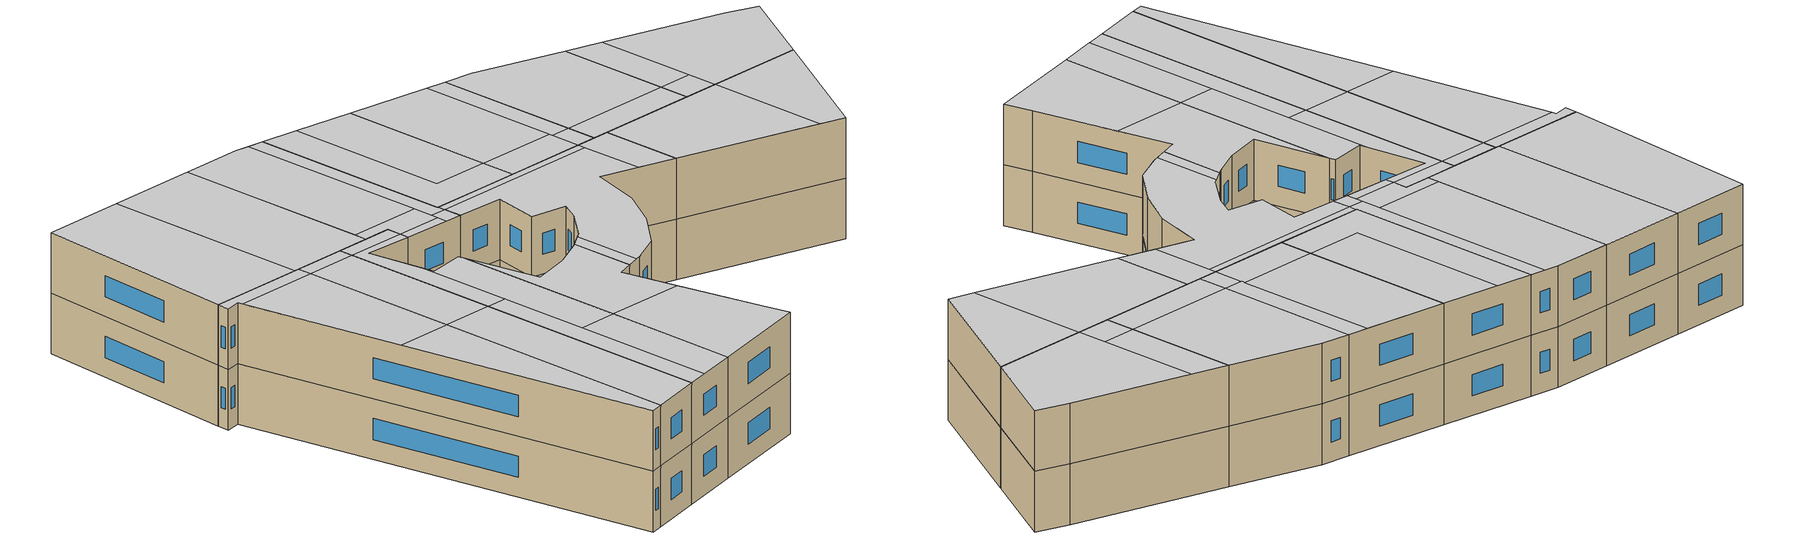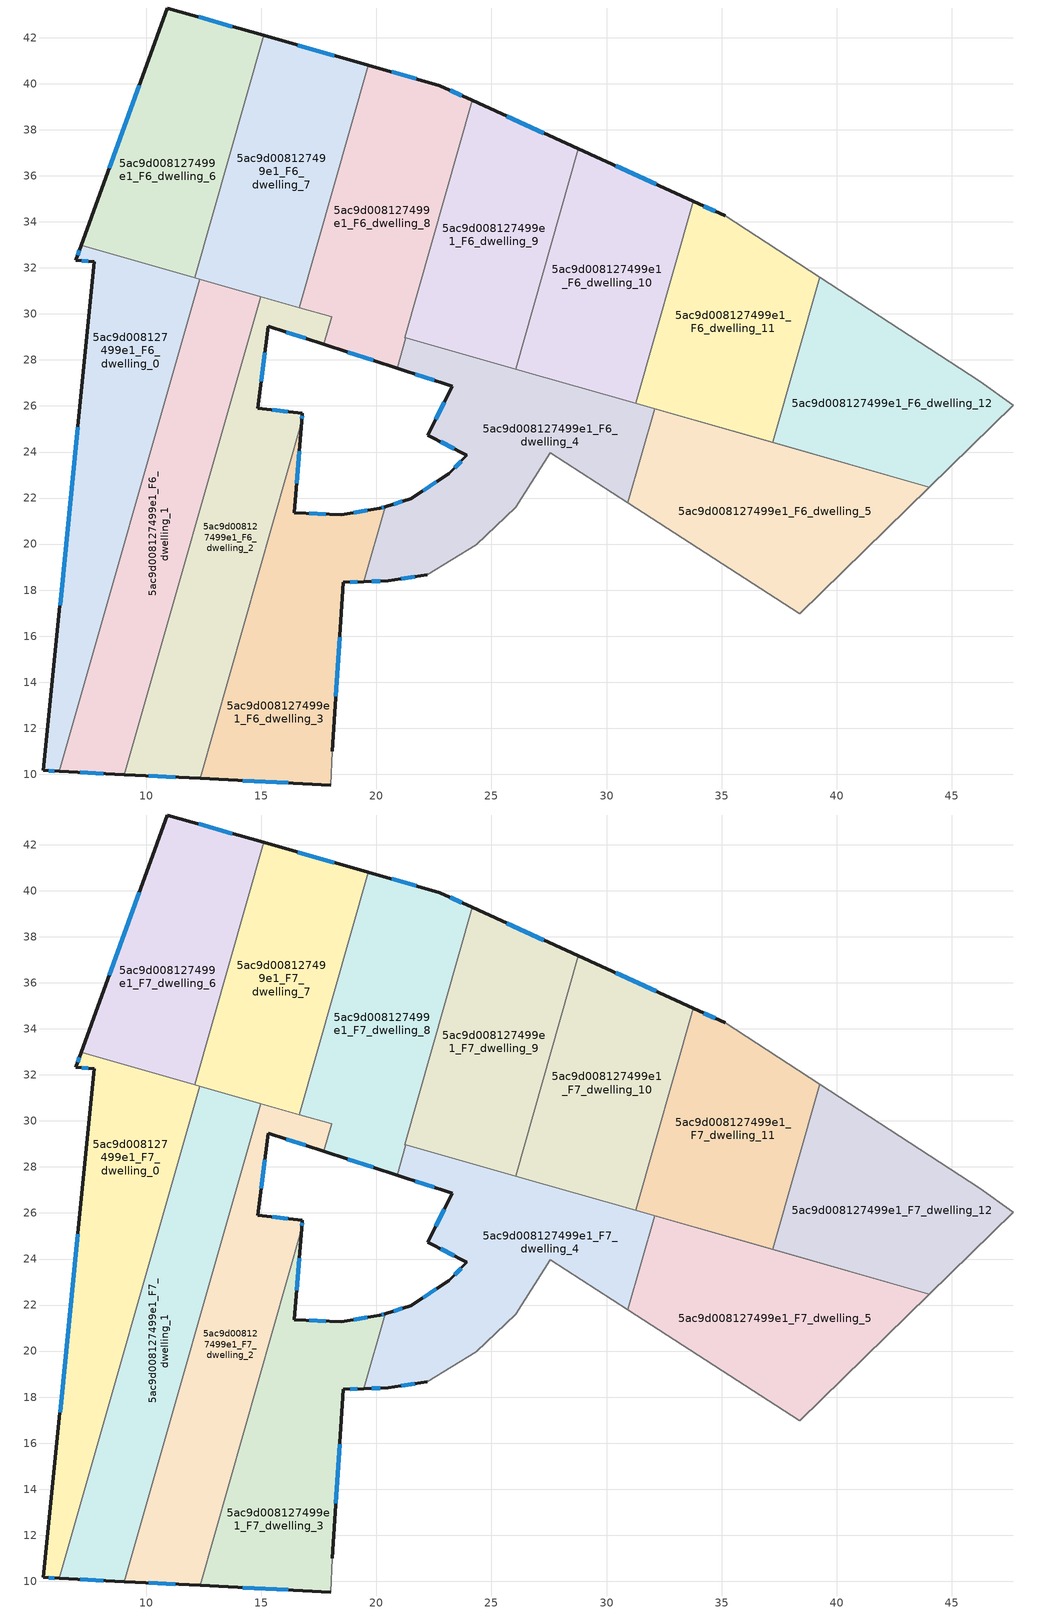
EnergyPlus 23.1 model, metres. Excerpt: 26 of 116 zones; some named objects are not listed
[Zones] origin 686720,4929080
5ac9d008127499e1_F6_dwelling_0
 floor to 5ac9d008127499e1_F5_dwelling_0 (EU_floor_Construction): 12.31,31.51 6.22,10.13 5.53,10.16 7.74,32.26 6.94,32.34 7.17,32.98 z18
 wall outside (EU_wall_Construction): 7.17,32.98 6.94,32.34 7.74,32.26 5.53,10.16 6.22,10.13 z18:21
 wall to 5ac9d008127499e1_F6_dwelling_1 (EU_wall_Construction): 6.22,10.13 12.31,31.51 z18:21
 wall to 5ac9d008127499e1_F6_dwelling_6 (EU_wall_Construction): 12.1,31.57 7.17,32.98 z18:21
 wall to 5ac9d008127499e1_F6_dwelling_7 (EU_wall_Construction): 12.31,31.51 12.1,31.57 z18:21
 window (EU_Window_Construction): 7.1,32.77 7.02,32.55 / 5.76,10.15 6,10.14 / 7.03,25.08 6.25,17.35 / 7.2,32.32 7.48,32.29 z18.98:20.02
5ac9d008127499e1_F6_dwelling_1
 floor to 5ac9d008127499e1_F5_dwelling_1 (EU_floor_Construction): 14.97,30.76 9.05,9.99 6.22,10.13 12.31,31.51 z18
 wall outside (EU_wall_Construction): 6.22,10.13 9.05,9.99 z18:21
 wall to 5ac9d008127499e1_F6_dwelling_2 (EU_wall_Construction): 9.05,9.99 14.97,30.76 z18:21
 wall to 5ac9d008127499e1_F6_dwelling_7 (EU_wall_Construction): 14.97,30.76 12.31,31.51 z18:21
 window (EU_Window_Construction): 7.14,10.08 8.13,10.03 z18.98:20.02
5ac9d008127499e1_F6_dwelling_10
 floor to 5ac9d008127499e1_F5_dwelling_10 (EU_floor_Construction): 33.78,34.89 31.27,26.11 26.05,27.6 28.78,37.17 z18
 wall outside (EU_wall_Construction): 33.78,34.89 28.78,37.17 z18:21
 wall to 5ac9d008127499e1_F6_dwelling_11 (EU_wall_Construction): 31.27,26.11 33.78,34.89 z18:21
 wall to 5ac9d008127499e1_F6_dwelling_9 (EU_wall_Construction): 28.78,37.17 26.05,27.6 z18:21
 wall to 5ac9d008127499e1_F6_dwelling_4 (EU_wall_Construction): 26.05,27.6 31.27,26.11 z18:21
 window (EU_Window_Construction): 32.15,35.63 30.4,36.43 z18.98:20.02
5ac9d008127499e1_F6_dwelling_11
 floor to 5ac9d008127499e1_F5_dwelling_11 (EU_floor_Construction): 39.26,31.6 37.22,24.42 31.27,26.11 33.78,34.89 35.16,34.26 z18
 wall outside (EU_wall_Construction): 35.16,34.26 33.78,34.89 z18:21
 wall adiabatic (EU_wall_Construction): 39.26,31.6 35.16,34.26 / 32.08,25.88 37.22,24.42 z18:21
 wall to 5ac9d008127499e1_F6_dwelling_12 (EU_wall_Construction): 37.22,24.42 39.26,31.6 z18:21
 wall to 5ac9d008127499e1_F6_dwelling_4 (EU_wall_Construction): 31.27,26.11 32.08,25.88 z18:21
 window (EU_Window_Construction): 34.71,34.47 34.23,34.69 z18.98:20.02
5ac9d008127499e1_F6_dwelling_12
 floor to 5ac9d008127499e1_F5_dwelling_12 (EU_floor_Construction): 46.21,27.08 47.66,26.03 44.03,22.48 37.22,24.42 39.26,31.6 z18
 wall adiabatic (EU_wall_Construction): 37.22,24.42 44.03,22.48 47.66,26.03 46.21,27.08 39.26,31.6 z18:21
5ac9d008127499e1_F6_dwelling_2
 floor to 5ac9d008127499e1_F5_dwelling_2 (EU_floor_Construction): 18.05,29.88 17.71,28.68 15.3,29.46 14.85,25.91 16.78,25.68 16.75,25.33 12.34,9.82 9.05,9.99 14.97,30.76 z18
 wall outside (EU_wall_Construction): 16.75,25.33 16.78,25.68 14.85,25.91 15.3,29.46 17.71,28.68 / 9.05,9.99 12.34,9.82 z18:21
 wall to 5ac9d008127499e1_F6_dwelling_8 (EU_wall_Construction): 17.71,28.68 18.05,29.88 16.65,30.28 z18:21
 wall to 5ac9d008127499e1_F6_dwelling_3 (EU_wall_Construction): 12.34,9.82 16.75,25.33 z18:21
 wall to 5ac9d008127499e1_F6_dwelling_7 (EU_wall_Construction): 16.65,30.28 14.97,30.76 z18:21
 window (EU_Window_Construction): 16.09,29.21 16.93,28.93 / 15,27.07 15.16,28.31 / 16.16,25.76 15.48,25.84 / 16.76,25.44 16.77,25.57 / 10.12,9.93 11.27,9.87 z18.98:20.02
5ac9d008127499e1_F6_dwelling_3
 floor to 5ac9d008127499e1_F5_dwelling_3 (EU_floor_Construction): 16.75,25.33 16.42,21.35 18.47,21.28 20.14,21.55 20.39,21.63 19.46,18.36 18.56,18.33 18.08,11 18.01,9.53 12.34,9.82 z18
 wall outside (EU_wall_Construction): 20.39,21.63 20.14,21.55 18.47,21.28 16.42,21.35 16.75,25.33 / 18.08,11 18.56,18.33 19.46,18.36 / 12.34,9.82 18.01,9.53 z18:21
 wall to 5ac9d008127499e1_F6_dwelling_4 (EU_wall_Construction): 19.46,18.36 20.39,21.63 z18:21
 wall adiabatic (EU_wall_Construction): 18.01,9.53 18.08,11 z18:21
 window (EU_Window_Construction): 16.53,22.65 16.65,24.03 / 17.81,21.3 17.09,21.33 / 19.6,21.46 19.02,21.37 / 20.31,21.6 20.22,21.58 / 18.85,18.34 19.17,18.35 / 18.24,13.39 18.41,15.95 / 14.18,9.73 16.17,9.63 z18.98:20.02
5ac9d008127499e1_F6_dwelling_4
 floor to 5ac9d008127499e1_F5_dwelling_4 (EU_floor_Construction): 32.08,25.88 30.92,21.8 27.55,23.96 26.05,21.59 24.33,19.97 22.2,18.66 20.52,18.4 19.46,18.36 20.39,21.63 21.48,21.96 23.15,23.06 23.93,23.85 22.23,24.72 23.3,26.86 20.91,27.64 21.28,28.96 z18
 wall outside (EU_wall_Construction): 19.46,18.36 20.52,18.4 22.2,18.66 / 20.91,27.64 23.3,26.86 22.23,24.72 23.93,23.85 23.15,23.06 21.48,21.96 20.39,21.63 z18:21
 wall to 5ac9d008127499e1_F6_dwelling_8 (EU_wall_Construction): 21.28,28.96 20.91,27.64 z18:21
 wall to 5ac9d008127499e1_F6_dwelling_5 (EU_wall_Construction): 30.92,21.8 32.08,25.88 z18:21
 wall adiabatic (EU_wall_Construction): 22.2,18.66 24.33,19.97 26.05,21.59 27.55,23.96 30.92,21.8 z18:21
 wall to 5ac9d008127499e1_F6_dwelling_9 (EU_wall_Construction): 26.05,27.6 21.28,28.96 z18:21
 window (EU_Window_Construction): 21.07,18.49 21.66,18.58 / 19.81,18.38 20.18,18.39 / 21.13,21.85 20.74,21.74 / 22.61,22.7 22.03,22.32 / 23.68,23.6 23.41,23.32 / 22.79,24.44 23.38,24.13 / 22.96,26.17 22.58,25.42 / 21.69,27.39 22.52,27.12 z18.98:20.02
5ac9d008127499e1_F6_dwelling_5
 floor to 5ac9d008127499e1_F5_dwelling_5 (EU_floor_Construction): 44.03,22.48 38.4,16.98 30.92,21.8 32.08,25.88 z18
 wall adiabatic (EU_wall_Construction): 30.92,21.8 38.4,16.98 44.03,22.48 32.08,25.88 z18:21
5ac9d008127499e1_F6_dwelling_6
 floor to 5ac9d008127499e1_F5_dwelling_6 (EU_floor_Construction): 15.1,42.1 12.1,31.57 7.17,32.98 10.91,43.29 z18
 wall outside (EU_wall_Construction): 15.1,42.1 10.91,43.29 7.17,32.98 z18:21
 wall to 5ac9d008127499e1_F6_dwelling_7 (EU_wall_Construction): 12.1,31.57 15.1,42.1 z18:21
 window (EU_Window_Construction): 9.7,39.94 8.39,36.33 / 13.74,42.49 12.28,42.9 z18.98:20.02
5ac9d008127499e1_F6_dwelling_7
 floor to 5ac9d008127499e1_F5_dwelling_7 (EU_floor_Construction): 19.65,40.8 16.65,30.28 12.1,31.57 15.1,42.1 z18
 wall outside (EU_wall_Construction): 19.65,40.8 15.1,42.1 z18:21
 wall to 5ac9d008127499e1_F6_dwelling_8 (EU_wall_Construction): 16.65,30.28 19.65,40.8 z18:21
 window (EU_Window_Construction): 18.17,41.22 16.58,41.68 z18.98:20.02
5ac9d008127499e1_F6_dwelling_8
 floor to 5ac9d008127499e1_F5_dwelling_8 (EU_floor_Construction): 24.16,39.28 21.22,28.97 21.28,28.96 20.91,27.64 17.71,28.68 18.05,29.88 16.65,30.28 19.65,40.8 22.74,39.92 z18
 wall outside (EU_wall_Construction): 24.16,39.28 22.74,39.92 19.65,40.8 / 17.71,28.68 20.91,27.64 z18:21
 wall to 5ac9d008127499e1_F6_dwelling_9 (EU_wall_Construction): 21.28,28.96 21.22,28.97 24.16,39.28 z18:21
 window (EU_Window_Construction): 21.74,40.21 20.66,40.52 / 23.7,39.49 23.2,39.71 / 18.75,28.34 19.87,27.98 z18.98:20.02
5ac9d008127499e1_F6_dwelling_9
 floor to 5ac9d008127499e1_F5_dwelling_9 (EU_floor_Construction): 28.78,37.17 26.05,27.6 21.22,28.97 24.16,39.28 z18
 wall outside (EU_wall_Construction): 28.78,37.17 24.16,39.28 z18:21
 window (EU_Window_Construction): 27.28,37.86 25.66,38.59 z18.98:20.02
5ac9d008127499e1_F7_dwelling_0
 floor to 5ac9d008127499e1_F6_dwelling_0 (EU_floor_Construction): 12.31,31.51 6.22,10.13 5.53,10.16 7.74,32.26 6.94,32.34 7.17,32.98 z21
 wall outside (EU_wall_Construction): 7.17,32.98 6.94,32.34 7.74,32.26 5.53,10.16 6.22,10.13 z21:24
 wall to 5ac9d008127499e1_F7_dwelling_1 (EU_wall_Construction): 6.22,10.13 12.31,31.51 z21:24
 wall to 5ac9d008127499e1_F7_dwelling_6 (EU_wall_Construction): 12.1,31.57 7.17,32.98 z21:24
 wall to 5ac9d008127499e1_F7_dwelling_7 (EU_wall_Construction): 12.31,31.51 12.1,31.57 z21:24
 window (EU_Window_Construction): 7.1,32.77 7.02,32.55 / 5.76,10.15 6,10.14 / 7.03,25.08 6.25,17.35 / 7.2,32.32 7.48,32.29 z21.98:23.02
 ceiling to 5ac9d008127499e1_F8_dwelling_1 (EU_floor_Construction): 9.82,22.76 12.1,30.77 7.72,32.02 6.88,23.6 z24
 ceiling to 5ac9d008127499e1_F8_dwelling_3 (EU_floor_Construction): 6.22,10.13 9.82,22.76 6.88,23.6 5.53,10.16 z24
 ceiling to 5ac9d008127499e1_F8_dwelling_0 (EU_floor_Construction): 12.1,30.77 12.31,31.51 7.17,32.98 6.94,32.34 7.74,32.26 7.72,32.02 z24
5ac9d008127499e1_F7_dwelling_1
 floor to 5ac9d008127499e1_F6_dwelling_1 (EU_floor_Construction): 14.97,30.76 9.05,9.99 6.22,10.13 12.31,31.51 z21
 wall outside (EU_wall_Construction): 6.22,10.13 9.05,9.99 z21:24
 wall to 5ac9d008127499e1_F7_dwelling_2 (EU_wall_Construction): 9.05,9.99 14.97,30.76 z21:24
 wall to 5ac9d008127499e1_F7_dwelling_7 (EU_wall_Construction): 14.97,30.76 12.31,31.51 z21:24
 window (EU_Window_Construction): 7.14,10.08 8.13,10.03 z21.98:23.02
 ceiling to 5ac9d008127499e1_F8_dwelling_3 (EU_floor_Construction): 9.05,9.99 12.48,22.01 9.82,22.76 6.22,10.13 z24
 ceiling to 5ac9d008127499e1_F8_dwelling_1 (EU_floor_Construction): 12.48,22.01 14.76,30.01 12.1,30.77 9.82,22.76 z24
 ceiling to 5ac9d008127499e1_F8_dwelling_0 (EU_floor_Construction): 14.76,30.01 14.97,30.76 12.31,31.51 12.1,30.77 z24
5ac9d008127499e1_F7_dwelling_10
 floor to 5ac9d008127499e1_F6_dwelling_10 (EU_floor_Construction): 33.78,34.89 31.27,26.11 26.05,27.6 28.78,37.17 z21
 wall outside (EU_wall_Construction): 33.78,34.89 28.78,37.17 z21:24
 wall to 5ac9d008127499e1_F7_dwelling_11 (EU_wall_Construction): 31.27,26.11 33.78,34.89 z21:24
 wall to 5ac9d008127499e1_F7_dwelling_9 (EU_wall_Construction): 28.78,37.17 26.05,27.6 z21:24
 wall to 5ac9d008127499e1_F7_dwelling_4 (EU_wall_Construction): 26.05,27.6 31.27,26.11 z21:24
 window (EU_Window_Construction): 32.15,35.63 30.4,36.43 z21.98:23.02
 ceiling to 5ac9d008127499e1_F8_dwelling_7 (EU_floor_Construction): 30.74,28.12 32.8,35.34 28.78,37.17 26.54,29.32 z24
 ceiling to 5ac9d008127499e1_F8_dwelling_9 (EU_floor_Construction): 31.71,27.64 33.78,34.89 32.8,35.34 30.69,27.93 z24
 ceiling to 5ac9d008127499e1_F8_dwelling_6 (EU_floor_Construction): 30.26,26.4 30.74,28.12 26.54,29.32 26.05,27.6 z24
 ceiling adiabatic (EU_roof_Construction): 31.27,26.11 31.71,27.64 30.69,27.93 30.26,26.4 z24
5ac9d008127499e1_F7_dwelling_11
 floor to 5ac9d008127499e1_F6_dwelling_11 (EU_floor_Construction): 39.26,31.6 37.22,24.42 31.27,26.11 33.78,34.89 35.16,34.26 z21
 wall outside (EU_wall_Construction): 35.16,34.26 33.78,34.89 z21:24
 wall adiabatic (EU_wall_Construction): 39.26,31.6 35.16,34.26 / 32.08,25.88 37.22,24.42 z21:24
 wall to 5ac9d008127499e1_F7_dwelling_12 (EU_wall_Construction): 37.22,24.42 39.26,31.6 z21:24
 wall to 5ac9d008127499e1_F7_dwelling_4 (EU_wall_Construction): 31.27,26.11 32.08,25.88 z21:24
 window (EU_Window_Construction): 34.71,34.47 34.23,34.69 z21.98:23.02
 ceiling to 5ac9d008127499e1_F8_dwelling_9 (EU_floor_Construction): 37.66,25.95 39.26,31.6 35.16,34.26 33.78,34.89 31.71,27.64 z24
 ceiling adiabatic (EU_roof_Construction): 37.22,24.42 37.66,25.95 31.71,27.64 31.27,26.11 z24
5ac9d008127499e1_F7_dwelling_12
 floor to 5ac9d008127499e1_F6_dwelling_12 (EU_floor_Construction): 46.21,27.08 47.66,26.03 44.03,22.48 37.22,24.42 39.26,31.6 z21
 wall adiabatic (EU_wall_Construction): 37.22,24.42 44.03,22.48 47.66,26.03 46.21,27.08 39.26,31.6 z21:24
 ceiling to 5ac9d008127499e1_F8_dwelling_11 (EU_floor_Construction): 47.66,26.03 46.21,27.08 40.9,30.53 39.01,23.91 44.03,22.48 z24
 ceiling to 5ac9d008127499e1_F8_dwelling_9 (EU_floor_Construction): 39.45,25.44 40.9,30.53 39.26,31.6 37.66,25.95 z24
 ceiling adiabatic (EU_roof_Construction): 39.01,23.91 39.45,25.44 37.66,25.95 37.22,24.42 z24
5ac9d008127499e1_F7_dwelling_2
 floor to 5ac9d008127499e1_F6_dwelling_2 (EU_floor_Construction): 18.05,29.88 17.71,28.68 15.3,29.46 14.85,25.91 16.78,25.68 16.75,25.33 12.34,9.82 9.05,9.99 14.97,30.76 z21
 wall outside (EU_wall_Construction): 16.75,25.33 16.78,25.68 14.85,25.91 15.3,29.46 17.71,28.68 / 9.05,9.99 12.34,9.82 z21:24
 wall to 5ac9d008127499e1_F7_dwelling_8 (EU_wall_Construction): 17.71,28.68 18.05,29.88 16.65,30.28 z21:24
 wall to 5ac9d008127499e1_F7_dwelling_3 (EU_wall_Construction): 12.34,9.82 16.75,25.33 z21:24
 wall to 5ac9d008127499e1_F7_dwelling_7 (EU_wall_Construction): 16.65,30.28 14.97,30.76 z21:24
 window (EU_Window_Construction): 16.09,29.21 16.93,28.93 / 15,27.07 15.16,28.31 / 16.16,25.76 15.48,25.84 / 16.76,25.44 16.77,25.57 / 10.12,9.93 11.27,9.87 z21.98:23.02
 ceiling to 5ac9d008127499e1_F8_dwelling_4 (EU_floor_Construction): 14.27,16.6 16.75,25.33 16.78,25.68 14.85,25.91 14.91,26.37 12.29,17.16 z24
 ceiling to 5ac9d008127499e1_F8_dwelling_5 (EU_floor_Construction): 12.34,9.82 14.27,16.6 12.29,17.16 10.23,9.93 z24
 ceiling to 5ac9d008127499e1_F8_dwelling_1 (EU_floor_Construction): 13.58,21.69 14.91,26.37 15.3,29.46 17.71,28.68 17.84,29.14 14.76,30.01 12.48,22.01 z24
 ceiling adiabatic (EU_roof_Construction): 17.84,29.14 18.05,29.88 14.97,30.76 14.76,30.01 z24; 12.34,9.82 10.23,9.93 13.58,21.69 12.48,22.01 9.05,9.99 z24
5ac9d008127499e1_F7_dwelling_3
 floor to 5ac9d008127499e1_F6_dwelling_3 (EU_floor_Construction): 16.75,25.33 16.42,21.35 18.47,21.28 20.14,21.55 20.39,21.63 19.46,18.36 18.56,18.33 18.08,11 18.01,9.53 12.34,9.82 z21
 wall outside (EU_wall_Construction): 20.39,21.63 20.14,21.55 18.47,21.28 16.42,21.35 16.75,25.33 / 18.08,11 18.56,18.33 19.46,18.36 / 12.34,9.82 18.01,9.53 z21:24
 wall to 5ac9d008127499e1_F7_dwelling_4 (EU_wall_Construction): 19.46,18.36 20.39,21.63 z21:24
 wall adiabatic (EU_wall_Construction): 18.01,9.53 18.08,11 z21:24
 window (EU_Window_Construction): 16.53,22.65 16.65,24.03 / 17.81,21.3 17.09,21.33 / 19.6,21.46 19.02,21.37 / 20.31,21.6 20.22,21.58 / 18.85,18.34 19.17,18.35 / 18.24,13.39 18.41,15.95 / 14.18,9.73 16.17,9.63 z21.98:23.02
 ceiling to 5ac9d008127499e1_F8_dwelling_5 (EU_floor_Construction): 18.01,9.53 18.08,11 18.37,15.43 14.27,16.6 12.34,9.82 z24
 ceiling to 5ac9d008127499e1_F8_dwelling_4 (EU_floor_Construction): 18.37,15.43 18.56,18.33 19.46,18.36 20.39,21.63 20.14,21.55 18.47,21.28 16.42,21.35 16.75,25.33 14.27,16.6 z24
5ac9d008127499e1_F7_dwelling_4
 floor to 5ac9d008127499e1_F6_dwelling_4 (EU_floor_Construction): 32.08,25.88 30.92,21.8 27.55,23.96 26.05,21.59 24.33,19.97 22.2,18.66 20.52,18.4 19.46,18.36 20.39,21.63 21.48,21.96 23.15,23.06 23.93,23.85 22.23,24.72 23.3,26.86 20.91,27.64 21.28,28.96 z21
 wall outside (EU_wall_Construction): 19.46,18.36 20.52,18.4 22.2,18.66 / 20.91,27.64 23.3,26.86 22.23,24.72 23.93,23.85 23.15,23.06 21.48,21.96 20.39,21.63 z21:24
 wall to 5ac9d008127499e1_F7_dwelling_8 (EU_wall_Construction): 21.28,28.96 20.91,27.64 z21:24
 wall to 5ac9d008127499e1_F7_dwelling_5 (EU_wall_Construction): 30.92,21.8 32.08,25.88 z21:24
 wall adiabatic (EU_wall_Construction): 22.2,18.66 24.33,19.97 26.05,21.59 27.55,23.96 30.92,21.8 z21:24
 wall to 5ac9d008127499e1_F7_dwelling_9 (EU_wall_Construction): 26.05,27.6 21.28,28.96 z21:24
 window (EU_Window_Construction): 21.07,18.49 21.66,18.58 / 19.81,18.38 20.18,18.39 / 21.13,21.85 20.74,21.74 / 22.61,22.7 22.03,22.32 / 23.68,23.6 23.41,23.32 / 22.79,24.44 23.38,24.13 / 22.96,26.17 22.58,25.42 / 21.69,27.39 22.52,27.12 z21.98:23.02
 ceiling to 5ac9d008127499e1_F8_dwelling_8 (EU_floor_Construction): 29.25,22.87 30.14,26 21.17,28.56 20.91,27.64 23.3,26.86 22.23,24.72 23.93,23.85 23.15,23.06 21.48,21.96 21.19,21.87 20.2,18.39 20.52,18.4 22.2,18.66 24.33,19.97 26.05,21.59 27.55,23.96 z24
 ceiling to 5ac9d008127499e1_F8_dwelling_6 (EU_floor_Construction): 30.14,26 30.26,26.4 21.28,28.96 21.17,28.56 z24
 ceiling to 5ac9d008127499e1_F8_dwelling_4 (EU_floor_Construction): 20.2,18.39 21.19,21.87 20.39,21.63 19.46,18.36 z24
 ceiling to 5ac9d008127499e1_F8_dwelling_10 (EU_floor_Construction): 30.92,21.8 32.08,25.88 30.26,26.4 29.25,22.87 z24
5ac9d008127499e1_F7_dwelling_5
 floor to 5ac9d008127499e1_F6_dwelling_5 (EU_floor_Construction): 44.03,22.48 38.4,16.98 30.92,21.8 32.08,25.88 z21
 wall adiabatic (EU_wall_Construction): 30.92,21.8 38.4,16.98 44.03,22.48 32.08,25.88 z21:24
 ceiling to 5ac9d008127499e1_F8_dwelling_10 (EU_floor_Construction): 37.25,17.72 39.01,23.91 32.08,25.88 30.92,21.8 z24
 ceiling to 5ac9d008127499e1_F8_dwelling_11 (EU_floor_Construction): 44.03,22.48 39.01,23.91 37.25,17.72 38.4,16.98 z24
5ac9d008127499e1_F7_dwelling_6
 floor to 5ac9d008127499e1_F6_dwelling_6 (EU_floor_Construction): 15.1,42.1 12.1,31.57 7.17,32.98 10.91,43.29 z21
 wall outside (EU_wall_Construction): 15.1,42.1 10.91,43.29 7.17,32.98 z21:24
 wall to 5ac9d008127499e1_F7_dwelling_7 (EU_wall_Construction): 12.1,31.57 15.1,42.1 z21:24
 window (EU_Window_Construction): 9.7,39.94 8.39,36.33 / 13.74,42.49 12.28,42.9 z21.98:23.02
 ceiling to 5ac9d008127499e1_F8_dwelling_0 (EU_floor_Construction): 12.1,31.57 15.1,42.1 10.91,43.29 7.17,32.98 z24
5ac9d008127499e1_F7_dwelling_7
 floor to 5ac9d008127499e1_F6_dwelling_7 (EU_floor_Construction): 19.65,40.8 16.65,30.28 12.1,31.57 15.1,42.1 z21
 wall outside (EU_wall_Construction): 19.65,40.8 15.1,42.1 z21:24
 wall to 5ac9d008127499e1_F7_dwelling_8 (EU_wall_Construction): 16.65,30.28 19.65,40.8 z21:24
 window (EU_Window_Construction): 18.17,41.22 16.58,41.68 z21.98:23.02
 ceiling adiabatic (EU_roof_Construction): 16.65,30.28 19.65,40.8 15.1,42.1 12.1,31.57 z24
5ac9d008127499e1_F7_dwelling_8
 floor to 5ac9d008127499e1_F6_dwelling_8 (EU_floor_Construction): 24.16,39.28 21.22,28.97 21.28,28.96 20.91,27.64 17.71,28.68 18.05,29.88 16.65,30.28 19.65,40.8 22.74,39.92 z21
 wall outside (EU_wall_Construction): 24.16,39.28 22.74,39.92 19.65,40.8 / 17.71,28.68 20.91,27.64 z21:24
 wall to 5ac9d008127499e1_F7_dwelling_9 (EU_wall_Construction): 21.28,28.96 21.22,28.97 24.16,39.28 z21:24
 window (EU_Window_Construction): 21.74,40.21 20.66,40.52 / 23.7,39.49 23.2,39.71 / 18.75,28.34 19.87,27.98 z21.98:23.02
 ceiling to 5ac9d008127499e1_F8_dwelling_2 (EU_floor_Construction): 20.62,29.84 23.41,39.62 22.74,39.92 19.65,40.8 16.84,30.92 z24
 ceiling to 5ac9d008127499e1_F8_dwelling_8 (EU_floor_Construction): 20.91,27.64 21.17,28.56 20.33,28.8 20.08,27.91 z24
 ceiling to 5ac9d008127499e1_F8_dwelling_1 (EU_floor_Construction): 20.08,27.91 20.23,28.45 17.84,29.14 17.71,28.68 z24
 ceiling to 5ac9d008127499e1_F8_dwelling_6 (EU_floor_Construction): 21.28,28.96 21.22,28.97 24.16,39.28 23.41,39.62 20.33,28.8 21.17,28.56 z24
 ceiling to 5ac9d008127499e1_F8_dwelling_0 (EU_floor_Construction): 20.23,28.45 20.52,29.46 20.62,29.84 16.84,30.92 16.65,30.28 18.05,29.88 17.84,29.14 z24
5ac9d008127499e1_F7_dwelling_9
 floor to 5ac9d008127499e1_F6_dwelling_9 (EU_floor_Construction): 28.78,37.17 26.05,27.6 21.22,28.97 24.16,39.28 z21
 wall outside (EU_wall_Construction): 28.78,37.17 24.16,39.28 z21:24
 window (EU_Window_Construction): 27.28,37.86 25.66,38.59 z21.98:23.02
 ceiling to 5ac9d008127499e1_F8_dwelling_6 (EU_floor_Construction): 26.05,27.6 26.54,29.32 23.55,30.17 25.92,38.47 24.16,39.28 21.22,28.97 z24
 ceiling to 5ac9d008127499e1_F8_dwelling_7 (EU_floor_Construction): 26.54,29.32 28.78,37.17 25.92,38.47 23.55,30.17 z24
[Building]
EU S2 Campaign: North Axis=0; Terrain=City; Solar Distribution=FullExterior
[Site:Location]
Bologna: Latitude=44.5; Longitude=11.25; Time Zone=1; Elevation=37
[SizingPeriod:WeatherFileDays]
AnnualSizingPeriod: Begin Month=1; Begin Day of Month=1; End Month=12; End Day of Month=31; Day of Week for Start Day=Monday; Use Weather File Daylight Saving Period=No; Use Weather File Rain and Snow Indicators=No
[MATERIAL]
EU_InternalMass_Material: Roughness=MediumRough; Thickness=0.1; Conductivity=1; Density=1800; Specific Heat=900; Thermal Absorptance=0.9; Solar Absorptance=0.7; Visible Absorptance=0.7
[MATERIAL:NOMASS] Roughness=MediumRough; Thermal Absorptance=0.9; Solar Absorptance=0.7; Visible Absorptance=0.7
Name | Thermal Resistance
EU_wall_NoMass | 0.905828
EU_roof_NoMass | 0.37593
EU_floor_NoMass | 0.67114
[WINDOWMATERIAL:SIMPLEGLAZINGSYSTEM]
EU_Window_SimpleGlazing: UFactor=4.52486; Solar Heat Gain Coefficient=0.85; Visible Transmittance=0.85
[CONSTRUCTION]
EU_wall_Construction: EU_wall_NoMass
EU_roof_Construction: EU_roof_NoMass
EU_floor_Construction: EU_floor_NoMass
EU_Window_Construction: EU_Window_SimpleGlazing
EU_InternalMass_Construction: EU_InternalMass_Material
[ZONE] Type=1; Multiplier=1; Ceiling Height=autocalculate; Floor Area=autocalculate; Part of Total Floor Area=Yes
Name | Volume
5ac9d008127499e1_F6_dwelling_0; 5ac9d008127499e1_F7_dwelling_0 | 181.436
5ac9d008127499e1_F6_dwelling_1; 5ac9d008127499e1_F7_dwelling_1; 5ac9d008127499e1_F6_dwelling_5; 5ac9d008127499e1_F7_dwelling_5 | 181.417
5ac9d008127499e1_F6_dwelling_10; 5ac9d008127499e1_F7_dwelling_10 | 155.506
5ac9d008127499e1_F6_dwelling_11; 5ac9d008127499e1_F7_dwelling_11 | 155.528
5ac9d008127499e1_F6_dwelling_12; 5ac9d008127499e1_F7_dwelling_12 | 155.492
5ac9d008127499e1_F6_dwelling_2; 5ac9d008127499e1_F7_dwelling_2 | 181.4
5ac9d008127499e1_F6_dwelling_3; 5ac9d008127499e1_F7_dwelling_3 | 170.906
5ac9d008127499e1_F6_dwelling_4; 5ac9d008127499e1_F7_dwelling_4 | 178.814
5ac9d008127499e1_F6_dwelling_6; 5ac9d008127499e1_F7_dwelling_6 | 155.541
5ac9d008127499e1_F6_dwelling_7; 5ac9d008127499e1_F7_dwelling_7 | 155.488
5ac9d008127499e1_F6_dwelling_8; 5ac9d008127499e1_F7_dwelling_8 | 168.704
5ac9d008127499e1_F6_dwelling_9; 5ac9d008127499e1_F7_dwelling_9 | 155.529
[INTERNALMASS] Construction=EU_InternalMass_Construction
Name | Zone or ZoneList | Surface Area
5ac9d008127499e1_F6_dwelling_0_EU_InternalMass | 5ac9d008127499e1_F6_dwelling_0 | 60.4789
5ac9d008127499e1_F6_dwelling_1_EU_InternalMass | 5ac9d008127499e1_F6_dwelling_1 | 60.4722
5ac9d008127499e1_F6_dwelling_2_EU_InternalMass | 5ac9d008127499e1_F6_dwelling_2 | 60.4665
5ac9d008127499e1_F6_dwelling_3_EU_InternalMass | 5ac9d008127499e1_F6_dwelling_3 | 56.9682
5ac9d008127499e1_F6_dwelling_4_EU_InternalMass | 5ac9d008127499e1_F6_dwelling_4 | 59.605
5ac9d008127499e1_F6_dwelling_5_EU_InternalMass | 5ac9d008127499e1_F6_dwelling_5 | 60.4772
5ac9d008127499e1_F6_dwelling_6_EU_InternalMass | 5ac9d008127499e1_F6_dwelling_6 | 51.8471
5ac9d008127499e1_F6_dwelling_7_EU_InternalMass | 5ac9d008127499e1_F6_dwelling_7 | 51.8297
5ac9d008127499e1_F6_dwelling_8_EU_InternalMass | 5ac9d008127499e1_F6_dwelling_8 | 56.2351
5ac9d008127499e1_F6_dwelling_9_EU_InternalMass | 5ac9d008127499e1_F6_dwelling_9 | 51.8432
5ac9d008127499e1_F6_dwelling_10_EU_InternalMass | 5ac9d008127499e1_F6_dwelling_10 | 51.8352
5ac9d008127499e1_F6_dwelling_11_EU_InternalMass | 5ac9d008127499e1_F6_dwelling_11 | 51.8423
5ac9d008127499e1_F6_dwelling_12_EU_InternalMass | 5ac9d008127499e1_F6_dwelling_12 | 51.831
5ac9d008127499e1_F7_dwelling_0_EU_InternalMass | 5ac9d008127499e1_F7_dwelling_0 | 60.4789
5ac9d008127499e1_F7_dwelling_1_EU_InternalMass | 5ac9d008127499e1_F7_dwelling_1 | 60.4722
5ac9d008127499e1_F7_dwelling_2_EU_InternalMass | 5ac9d008127499e1_F7_dwelling_2 | 60.4665
5ac9d008127499e1_F7_dwelling_3_EU_InternalMass | 5ac9d008127499e1_F7_dwelling_3 | 56.9682
5ac9d008127499e1_F7_dwelling_4_EU_InternalMass | 5ac9d008127499e1_F7_dwelling_4 | 59.605
5ac9d008127499e1_F7_dwelling_5_EU_InternalMass | 5ac9d008127499e1_F7_dwelling_5 | 60.4772
5ac9d008127499e1_F7_dwelling_6_EU_InternalMass | 5ac9d008127499e1_F7_dwelling_6 | 51.8471
5ac9d008127499e1_F7_dwelling_7_EU_InternalMass | 5ac9d008127499e1_F7_dwelling_7 | 51.8297
5ac9d008127499e1_F7_dwelling_8_EU_InternalMass | 5ac9d008127499e1_F7_dwelling_8 | 56.2351
5ac9d008127499e1_F7_dwelling_9_EU_InternalMass | 5ac9d008127499e1_F7_dwelling_9 | 51.8432
5ac9d008127499e1_F7_dwelling_10_EU_InternalMass | 5ac9d008127499e1_F7_dwelling_10 | 51.8352
5ac9d008127499e1_F7_dwelling_11_EU_InternalMass | 5ac9d008127499e1_F7_dwelling_11 | 51.8423
5ac9d008127499e1_F7_dwelling_12_EU_InternalMass | 5ac9d008127499e1_F7_dwelling_12 | 51.831
[OTHEREQUIPMENT] Fuel Type=Electricity; Design Level Calculation Method=Watts/Area; Power per Zone Floor Area=1; Fraction Latent=0; Fraction Radiant=0; Fraction Lost=0; Carbon Dioxide Generation Rate=0; EndUse Subcategory=EU_Step8_InternalGains
Name | Zone or ZoneList or Space or SpaceList | Schedule
EU_Step8_InternalGain_5ac9d008127499e1_F6_dwelling_0_f000 | 5ac9d008127499e1_F6_dwelling_0 | EU_Step8_GainSchedule_5ac9d008127499e1_F6_dwelling_0_f000
EU_Step8_InternalGain_5ac9d008127499e1_F6_dwelling_1_f000 | 5ac9d008127499e1_F6_dwelling_1 | EU_Step8_GainSchedule_5ac9d008127499e1_F6_dwelling_1_f000
EU_Step8_InternalGain_5ac9d008127499e1_F6_dwelling_2_f000 | 5ac9d008127499e1_F6_dwelling_2 | EU_Step8_GainSchedule_5ac9d008127499e1_F6_dwelling_2_f000
EU_Step8_InternalGain_5ac9d008127499e1_F6_dwelling_3_f000 | 5ac9d008127499e1_F6_dwelling_3 | EU_Step8_GainSchedule_5ac9d008127499e1_F6_dwelling_3_f000
EU_Step8_InternalGain_5ac9d008127499e1_F6_dwelling_4_f000 | 5ac9d008127499e1_F6_dwelling_4 | EU_Step8_GainSchedule_5ac9d008127499e1_F6_dwelling_4_f000
EU_Step8_InternalGain_5ac9d008127499e1_F6_dwelling_5_f000 | 5ac9d008127499e1_F6_dwelling_5 | EU_Step8_GainSchedule_5ac9d008127499e1_F6_dwelling_5_f000
EU_Step8_InternalGain_5ac9d008127499e1_F6_dwelling_6_f000 | 5ac9d008127499e1_F6_dwelling_6 | EU_Step8_GainSchedule_5ac9d008127499e1_F6_dwelling_6_f000
EU_Step8_InternalGain_5ac9d008127499e1_F6_dwelling_7_f000 | 5ac9d008127499e1_F6_dwelling_7 | EU_Step8_GainSchedule_5ac9d008127499e1_F6_dwelling_7_f000
EU_Step8_InternalGain_5ac9d008127499e1_F6_dwelling_8_f000 | 5ac9d008127499e1_F6_dwelling_8 | EU_Step8_GainSchedule_5ac9d008127499e1_F6_dwelling_8_f000
EU_Step8_InternalGain_5ac9d008127499e1_F6_dwelling_9_f000 | 5ac9d008127499e1_F6_dwelling_9 | EU_Step8_GainSchedule_5ac9d008127499e1_F6_dwelling_9_f000
EU_Step8_InternalGain_5ac9d008127499e1_F6_dwelling_10_f000 | 5ac9d008127499e1_F6_dwelling_10 | EU_Step8_GainSchedule_5ac9d008127499e1_F6_dwelling_10_f000
EU_Step8_InternalGain_5ac9d008127499e1_F6_dwelling_11_f000 | 5ac9d008127499e1_F6_dwelling_11 | EU_Step8_GainSchedule_5ac9d008127499e1_F6_dwelling_11_f000
EU_Step8_InternalGain_5ac9d008127499e1_F6_dwelling_12_f000 | 5ac9d008127499e1_F6_dwelling_12 | EU_Step8_GainSchedule_5ac9d008127499e1_F6_dwelling_12_f000
EU_Step8_InternalGain_5ac9d008127499e1_F7_dwelling_0_f000 | 5ac9d008127499e1_F7_dwelling_0 | EU_Step8_GainSchedule_5ac9d008127499e1_F7_dwelling_0_f000
EU_Step8_InternalGain_5ac9d008127499e1_F7_dwelling_1_f000 | 5ac9d008127499e1_F7_dwelling_1 | EU_Step8_GainSchedule_5ac9d008127499e1_F7_dwelling_1_f000
EU_Step8_InternalGain_5ac9d008127499e1_F7_dwelling_2_f000 | 5ac9d008127499e1_F7_dwelling_2 | EU_Step8_GainSchedule_5ac9d008127499e1_F7_dwelling_2_f000
EU_Step8_InternalGain_5ac9d008127499e1_F7_dwelling_3_f000 | 5ac9d008127499e1_F7_dwelling_3 | EU_Step8_GainSchedule_5ac9d008127499e1_F7_dwelling_3_f000
EU_Step8_InternalGain_5ac9d008127499e1_F7_dwelling_4_f000 | 5ac9d008127499e1_F7_dwelling_4 | EU_Step8_GainSchedule_5ac9d008127499e1_F7_dwelling_4_f000
EU_Step8_InternalGain_5ac9d008127499e1_F7_dwelling_5_f000 | 5ac9d008127499e1_F7_dwelling_5 | EU_Step8_GainSchedule_5ac9d008127499e1_F7_dwelling_5_f000
EU_Step8_InternalGain_5ac9d008127499e1_F7_dwelling_6_f000 | 5ac9d008127499e1_F7_dwelling_6 | EU_Step8_GainSchedule_5ac9d008127499e1_F7_dwelling_6_f000
EU_Step8_InternalGain_5ac9d008127499e1_F7_dwelling_7_f000 | 5ac9d008127499e1_F7_dwelling_7 | EU_Step8_GainSchedule_5ac9d008127499e1_F7_dwelling_7_f000
EU_Step8_InternalGain_5ac9d008127499e1_F7_dwelling_8_f000 | 5ac9d008127499e1_F7_dwelling_8 | EU_Step8_GainSchedule_5ac9d008127499e1_F7_dwelling_8_f000
EU_Step8_InternalGain_5ac9d008127499e1_F7_dwelling_9_f000 | 5ac9d008127499e1_F7_dwelling_9 | EU_Step8_GainSchedule_5ac9d008127499e1_F7_dwelling_9_f000
EU_Step8_InternalGain_5ac9d008127499e1_F7_dwelling_10_f000 | 5ac9d008127499e1_F7_dwelling_10 | EU_Step8_GainSchedule_5ac9d008127499e1_F7_dwelling_10_f000
EU_Step8_InternalGain_5ac9d008127499e1_F7_dwelling_11_f000 | 5ac9d008127499e1_F7_dwelling_11 | EU_Step8_GainSchedule_5ac9d008127499e1_F7_dwelling_11_f000
EU_Step8_InternalGain_5ac9d008127499e1_F7_dwelling_12_f000 | 5ac9d008127499e1_F7_dwelling_12 | EU_Step8_GainSchedule_5ac9d008127499e1_F7_dwelling_12_f000
[ZONEVENTILATION:DESIGNFLOWRATE] Schedule=EU_AlwaysOn; Design Flow Rate Calculation Method=AirChanges/Hour; Air Changes per Hour=0.73129; Ventilation Type=Natural; Fan Pressure Rise=0; Fan Total Efficiency=1; Constant Term Coefficient=1; Temperature Term Coefficient=0; Velocity Term Coefficient=0; Velocity Squared Term Coefficient=0; Minimum Indoor Temperature=-100; Maximum Indoor Temperature=100; Delta Temperature=-100; Minimum Outdoor Temperature=-100; Maximum Outdoor Temperature=100; Maximum Wind Speed=40
Name | Zone or ZoneList or Space or SpaceList
EU_ConstantAir_5ac9d008127499e1_F6_dwelling_0 | 5ac9d008127499e1_F6_dwelling_0
EU_ConstantAir_5ac9d008127499e1_F6_dwelling_1 | 5ac9d008127499e1_F6_dwelling_1
EU_ConstantAir_5ac9d008127499e1_F6_dwelling_2 | 5ac9d008127499e1_F6_dwelling_2
EU_ConstantAir_5ac9d008127499e1_F6_dwelling_3 | 5ac9d008127499e1_F6_dwelling_3
EU_ConstantAir_5ac9d008127499e1_F6_dwelling_4 | 5ac9d008127499e1_F6_dwelling_4
EU_ConstantAir_5ac9d008127499e1_F6_dwelling_5 | 5ac9d008127499e1_F6_dwelling_5
EU_ConstantAir_5ac9d008127499e1_F6_dwelling_6 | 5ac9d008127499e1_F6_dwelling_6
EU_ConstantAir_5ac9d008127499e1_F6_dwelling_7 | 5ac9d008127499e1_F6_dwelling_7
EU_ConstantAir_5ac9d008127499e1_F6_dwelling_8 | 5ac9d008127499e1_F6_dwelling_8
EU_ConstantAir_5ac9d008127499e1_F6_dwelling_9 | 5ac9d008127499e1_F6_dwelling_9
EU_ConstantAir_5ac9d008127499e1_F6_dwelling_10 | 5ac9d008127499e1_F6_dwelling_10
EU_ConstantAir_5ac9d008127499e1_F6_dwelling_11 | 5ac9d008127499e1_F6_dwelling_11
EU_ConstantAir_5ac9d008127499e1_F6_dwelling_12 | 5ac9d008127499e1_F6_dwelling_12
EU_ConstantAir_5ac9d008127499e1_F7_dwelling_0 | 5ac9d008127499e1_F7_dwelling_0
EU_ConstantAir_5ac9d008127499e1_F7_dwelling_1 | 5ac9d008127499e1_F7_dwelling_1
EU_ConstantAir_5ac9d008127499e1_F7_dwelling_2 | 5ac9d008127499e1_F7_dwelling_2
EU_ConstantAir_5ac9d008127499e1_F7_dwelling_3 | 5ac9d008127499e1_F7_dwelling_3
EU_ConstantAir_5ac9d008127499e1_F7_dwelling_4 | 5ac9d008127499e1_F7_dwelling_4
EU_ConstantAir_5ac9d008127499e1_F7_dwelling_5 | 5ac9d008127499e1_F7_dwelling_5
EU_ConstantAir_5ac9d008127499e1_F7_dwelling_6 | 5ac9d008127499e1_F7_dwelling_6
EU_ConstantAir_5ac9d008127499e1_F7_dwelling_7 | 5ac9d008127499e1_F7_dwelling_7
EU_ConstantAir_5ac9d008127499e1_F7_dwelling_8 | 5ac9d008127499e1_F7_dwelling_8
EU_ConstantAir_5ac9d008127499e1_F7_dwelling_9 | 5ac9d008127499e1_F7_dwelling_9
EU_ConstantAir_5ac9d008127499e1_F7_dwelling_10 | 5ac9d008127499e1_F7_dwelling_10
EU_ConstantAir_5ac9d008127499e1_F7_dwelling_11 | 5ac9d008127499e1_F7_dwelling_11
EU_ConstantAir_5ac9d008127499e1_F7_dwelling_12 | 5ac9d008127499e1_F7_dwelling_12
[HVACTEMPLATE:ZONE:IDEALLOADSAIRSYSTEM] System Availability Schedule=EU_AlwaysOn; Maximum Heating Supply Air Temperature=50; Minimum Cooling Supply Air Temperature=13; Maximum Heating Supply Air Humidity Ratio=0.0156; Minimum Cooling Supply Air Humidity Ratio=0.0077; Heating Limit=NoLimit; Cooling Limit=NoLimit; Heating Availability Schedule=EU_AlwaysOn; Cooling Availability Schedule=EU_CoolingOff; Dehumidification Control Type=ConstantSensibleHeatRatio; Cooling Sensible Heat Ratio=0.7; Dehumidification Setpoint=60; Humidification Control Type=None; Humidification Setpoint=30; Outdoor Air Method=None; Outdoor Air Flow Rate per Person=0.00944; Outdoor Air Flow Rate per Zone Floor Area=0; Outdoor Air Flow Rate per Zone=0; Demand Controlled Ventilation Type=None; Outdoor Air Economizer Type=NoEconomizer; Heat Recovery Type=None; Sensible Heat Recovery Effectiveness=0.7; Latent Heat Recovery Effectiveness=0.65
Name | Template Thermostat
5ac9d008127499e1_F6_dwelling_0 | EU_HeatOnly_5ac9d008127499e1_F6_dwelling_0
5ac9d008127499e1_F6_dwelling_1 | EU_HeatOnly_5ac9d008127499e1_F6_dwelling_1
5ac9d008127499e1_F6_dwelling_2 | EU_HeatOnly_5ac9d008127499e1_F6_dwelling_2
5ac9d008127499e1_F6_dwelling_3 | EU_HeatOnly_5ac9d008127499e1_F6_dwelling_3
5ac9d008127499e1_F6_dwelling_4 | EU_HeatOnly_5ac9d008127499e1_F6_dwelling_4
5ac9d008127499e1_F6_dwelling_5 | EU_HeatOnly_5ac9d008127499e1_F6_dwelling_5
5ac9d008127499e1_F6_dwelling_6 | EU_HeatOnly_5ac9d008127499e1_F6_dwelling_6
5ac9d008127499e1_F6_dwelling_7 | EU_HeatOnly_5ac9d008127499e1_F6_dwelling_7
5ac9d008127499e1_F6_dwelling_8 | EU_HeatOnly_5ac9d008127499e1_F6_dwelling_8
5ac9d008127499e1_F6_dwelling_9 | EU_HeatOnly_5ac9d008127499e1_F6_dwelling_9
5ac9d008127499e1_F6_dwelling_10 | EU_HeatOnly_5ac9d008127499e1_F6_dwelling_10
5ac9d008127499e1_F6_dwelling_11 | EU_HeatOnly_5ac9d008127499e1_F6_dwelling_11
5ac9d008127499e1_F6_dwelling_12 | EU_HeatOnly_5ac9d008127499e1_F6_dwelling_12
5ac9d008127499e1_F7_dwelling_0 | EU_HeatOnly_5ac9d008127499e1_F7_dwelling_0
5ac9d008127499e1_F7_dwelling_1 | EU_HeatOnly_5ac9d008127499e1_F7_dwelling_1
5ac9d008127499e1_F7_dwelling_2 | EU_HeatOnly_5ac9d008127499e1_F7_dwelling_2
5ac9d008127499e1_F7_dwelling_3 | EU_HeatOnly_5ac9d008127499e1_F7_dwelling_3
5ac9d008127499e1_F7_dwelling_4 | EU_HeatOnly_5ac9d008127499e1_F7_dwelling_4
5ac9d008127499e1_F7_dwelling_5 | EU_HeatOnly_5ac9d008127499e1_F7_dwelling_5
5ac9d008127499e1_F7_dwelling_6 | EU_HeatOnly_5ac9d008127499e1_F7_dwelling_6
5ac9d008127499e1_F7_dwelling_7 | EU_HeatOnly_5ac9d008127499e1_F7_dwelling_7
5ac9d008127499e1_F7_dwelling_8 | EU_HeatOnly_5ac9d008127499e1_F7_dwelling_8
5ac9d008127499e1_F7_dwelling_9 | EU_HeatOnly_5ac9d008127499e1_F7_dwelling_9
5ac9d008127499e1_F7_dwelling_10 | EU_HeatOnly_5ac9d008127499e1_F7_dwelling_10
5ac9d008127499e1_F7_dwelling_11 | EU_HeatOnly_5ac9d008127499e1_F7_dwelling_11
5ac9d008127499e1_F7_dwelling_12 | EU_HeatOnly_5ac9d008127499e1_F7_dwelling_12
[SIZING:ZONE] Zone Cooling Design Supply Air Temperature Input Method=SupplyAirTemperature; Zone Cooling Design Supply Air Temperature=13; Zone Heating Design Supply Air Temperature Input Method=SupplyAirTemperature; Zone Heating Design Supply Air Temperature=50; Zone Cooling Design Supply Air Humidity Ratio=0.008; Zone Heating Design Supply Air Humidity Ratio=0.008; Cooling Design Air Flow Method=DesignDay; Cooling Design Air Flow Rate=0; Cooling Minimum Air Flow per Zone Floor Area=0.000762; Cooling Minimum Air Flow=0; Cooling Minimum Air Flow Fraction=0.2; Heating Design Air Flow Method=DesignDay; Heating Design Air Flow Rate=0; Heating Maximum Air Flow per Zone Floor Area=0.002032; Heating Maximum Air Flow=0.141576; Heating Maximum Air Flow Fraction=0.3; Account for Dedicated Outdoor Air System=No; Dedicated Outdoor Air System Control Strategy=NeutralSupplyAir; Dedicated Outdoor Air Low Setpoint Temperature for Design=autosize; Dedicated Outdoor Air High Setpoint Temperature for Design=autosize; Zone Load Sizing Method=Sensible Load Only No Latent Load; Zone Latent Cooling Design Supply Air Humidity Ratio Input Method=HumidityRatioDifference; Zone Cooling Design Supply Air Humidity Ratio Difference=0.005; Zone Latent Heating Design Supply Air Humidity Ratio Input Method=HumidityRatioDifference; Zone Humidification Design Supply Air Humidity Ratio Difference=0.005
5ac9d008127499e1_F6_dwelling_0; 5ac9d008127499e1_F6_dwelling_1; 5ac9d008127499e1_F6_dwelling_2; 5ac9d008127499e1_F6_dwelling_3; 5ac9d008127499e1_F6_dwelling_4; 5ac9d008127499e1_F6_dwelling_5; 5ac9d008127499e1_F6_dwelling_6; 5ac9d008127499e1_F6_dwelling_7; 5ac9d008127499e1_F6_dwelling_8; 5ac9d008127499e1_F6_dwelling_9; 5ac9d008127499e1_F6_dwelling_10; 5ac9d008127499e1_F6_dwelling_11; 5ac9d008127499e1_F6_dwelling_12; 5ac9d008127499e1_F7_dwelling_0; 5ac9d008127499e1_F7_dwelling_1; 5ac9d008127499e1_F7_dwelling_2; 5ac9d008127499e1_F7_dwelling_3; 5ac9d008127499e1_F7_dwelling_4; 5ac9d008127499e1_F7_dwelling_5; 5ac9d008127499e1_F7_dwelling_6; 5ac9d008127499e1_F7_dwelling_7; 5ac9d008127499e1_F7_dwelling_8; 5ac9d008127499e1_F7_dwelling_9; 5ac9d008127499e1_F7_dwelling_10; 5ac9d008127499e1_F7_dwelling_11; 5ac9d008127499e1_F7_dwelling_12
[SCHEDULE:CONSTANT]
Name | Hourly Value
EU_AlwaysOn | 1
EU_CoolingOff | 0
[SCHEDULE:FILE] Column Number=1; Rows to Skip at Top=0; Number of Hours of Data=8760; Column Separator=Comma; Interpolate to Timestep=No; Minutes per Item=60; Adjust Schedule for Daylight Savings=Yes
Name | File
EU_Step8_GainSchedule_5ac9d008127499e1_F6_dwelling_0_f000 | ../../schedules/5ac9d008127499e1/5ac9d008127499e1_F6_dwelling_0_f000_gain.csv
EU_Step8_GainSchedule_5ac9d008127499e1_F6_dwelling_1_f000 | ../../schedules/5ac9d008127499e1/5ac9d008127499e1_F6_dwelling_1_f000_gain.csv
EU_Step8_GainSchedule_5ac9d008127499e1_F6_dwelling_2_f000 | ../../schedules/5ac9d008127499e1/5ac9d008127499e1_F6_dwelling_2_f000_gain.csv
EU_Step8_GainSchedule_5ac9d008127499e1_F6_dwelling_3_f000 | ../../schedules/5ac9d008127499e1/5ac9d008127499e1_F6_dwelling_3_f000_gain.csv
EU_Step8_GainSchedule_5ac9d008127499e1_F6_dwelling_4_f000 | ../../schedules/5ac9d008127499e1/5ac9d008127499e1_F6_dwelling_4_f000_gain.csv
EU_Step8_GainSchedule_5ac9d008127499e1_F6_dwelling_5_f000 | ../../schedules/5ac9d008127499e1/5ac9d008127499e1_F6_dwelling_5_f000_gain.csv
EU_Step8_GainSchedule_5ac9d008127499e1_F6_dwelling_6_f000 | ../../schedules/5ac9d008127499e1/5ac9d008127499e1_F6_dwelling_6_f000_gain.csv
EU_Step8_GainSchedule_5ac9d008127499e1_F6_dwelling_7_f000 | ../../schedules/5ac9d008127499e1/5ac9d008127499e1_F6_dwelling_7_f000_gain.csv
EU_Step8_GainSchedule_5ac9d008127499e1_F6_dwelling_8_f000 | ../../schedules/5ac9d008127499e1/5ac9d008127499e1_F6_dwelling_8_f000_gain.csv
EU_Step8_GainSchedule_5ac9d008127499e1_F6_dwelling_9_f000 | ../../schedules/5ac9d008127499e1/5ac9d008127499e1_F6_dwelling_9_f000_gain.csv
EU_Step8_GainSchedule_5ac9d008127499e1_F6_dwelling_10_f000 | ../../schedules/5ac9d008127499e1/5ac9d008127499e1_F6_dwelling_10_f000_gain.csv
EU_Step8_GainSchedule_5ac9d008127499e1_F6_dwelling_11_f000 | ../../schedules/5ac9d008127499e1/5ac9d008127499e1_F6_dwelling_11_f000_gain.csv
EU_Step8_GainSchedule_5ac9d008127499e1_F6_dwelling_12_f000 | ../../schedules/5ac9d008127499e1/5ac9d008127499e1_F6_dwelling_12_f000_gain.csv
EU_Step8_GainSchedule_5ac9d008127499e1_F7_dwelling_0_f000 | ../../schedules/5ac9d008127499e1/5ac9d008127499e1_F7_dwelling_0_f000_gain.csv
EU_Step8_GainSchedule_5ac9d008127499e1_F7_dwelling_1_f000 | ../../schedules/5ac9d008127499e1/5ac9d008127499e1_F7_dwelling_1_f000_gain.csv
EU_Step8_GainSchedule_5ac9d008127499e1_F7_dwelling_2_f000 | ../../schedules/5ac9d008127499e1/5ac9d008127499e1_F7_dwelling_2_f000_gain.csv
EU_Step8_GainSchedule_5ac9d008127499e1_F7_dwelling_3_f000 | ../../schedules/5ac9d008127499e1/5ac9d008127499e1_F7_dwelling_3_f000_gain.csv
EU_Step8_GainSchedule_5ac9d008127499e1_F7_dwelling_4_f000 | ../../schedules/5ac9d008127499e1/5ac9d008127499e1_F7_dwelling_4_f000_gain.csv
EU_Step8_GainSchedule_5ac9d008127499e1_F7_dwelling_5_f000 | ../../schedules/5ac9d008127499e1/5ac9d008127499e1_F7_dwelling_5_f000_gain.csv
EU_Step8_GainSchedule_5ac9d008127499e1_F7_dwelling_6_f000 | ../../schedules/5ac9d008127499e1/5ac9d008127499e1_F7_dwelling_6_f000_gain.csv
EU_Step8_GainSchedule_5ac9d008127499e1_F7_dwelling_7_f000 | ../../schedules/5ac9d008127499e1/5ac9d008127499e1_F7_dwelling_7_f000_gain.csv
EU_Step8_GainSchedule_5ac9d008127499e1_F7_dwelling_8_f000 | ../../schedules/5ac9d008127499e1/5ac9d008127499e1_F7_dwelling_8_f000_gain.csv
EU_Step8_GainSchedule_5ac9d008127499e1_F7_dwelling_9_f000 | ../../schedules/5ac9d008127499e1/5ac9d008127499e1_F7_dwelling_9_f000_gain.csv
EU_Step8_GainSchedule_5ac9d008127499e1_F7_dwelling_10_f000 | ../../schedules/5ac9d008127499e1/5ac9d008127499e1_F7_dwelling_10_f000_gain.csv
EU_Step8_GainSchedule_5ac9d008127499e1_F7_dwelling_11_f000 | ../../schedules/5ac9d008127499e1/5ac9d008127499e1_F7_dwelling_11_f000_gain.csv
EU_Step8_GainSchedule_5ac9d008127499e1_F7_dwelling_12_f000 | ../../schedules/5ac9d008127499e1/5ac9d008127499e1_F7_dwelling_12_f000_gain.csv
